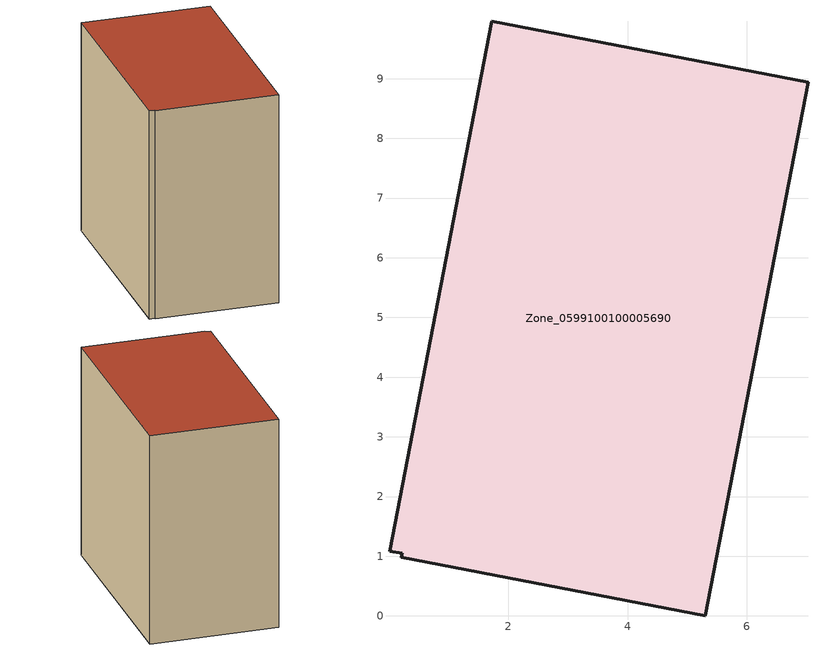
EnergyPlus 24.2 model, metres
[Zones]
Zone_0599100100005690
 floor ground (C_G): 1.72,9.96 7.02,8.94 5.3,0 0.21,0.98 0.22,1.05 0.01,1.08 z0
 wall outside (C_F): 5.3,0 7.02,8.94 1.72,9.96 0.01,1.08 0.22,1.05 0.21,0.98 5.3,0 z0:9.12
 roof outside (C_R): 7.02,8.94 1.72,9.96 0.01,1.08 0.22,1.05 0.21,0.98 5.3,0 z9.12
[BUILDING]
Pand.0599100100005690: North Axis=0; Terrain=City; Loads Convergence Tolerance Value=0.04; Temperature Convergence Tolerance Value=0.4; Solar Distribution=FullExterior; Maximum Number of Warmup Days=25; Minimum Number of Warmup Days=1
[Site:Location]
Rotterdam.The.Hague.AP_ZH_NLD Design_Conditions: Latitude=51.96; Longitude=4.45; Time Zone=1; Elevation=-4.5
[SITE:GROUNDTEMPERATURE:BUILDINGSURFACE]
18, 18, 18, 18, 18, 18, 18, 18, 18, 18, 18, 18
[MATERIAL] Thermal Absorptance=0.9; Solar Absorptance=0.7; Visible Absorptance=0.7
Name | Roughness | Thickness | Conductivity | Density | Specific Heat
G.TI.2006-2014 | MediumSmooth | 0.15 | 0.06 | 540 | 1210
F.TI.2006-2014 | Rough | 0.3 | 0.12 | 1920 | 840
R.TI.2006-2014 | MediumRough | 0.2 | 0.08 | 1500 | 1000
[CONSTRUCTION]
C_G: G.TI.2006-2014
C_F: F.TI.2006-2014
C_R: R.TI.2006-2014
[ZONE]
Zone_0599100100005690: Type=1; Multiplier=1; Ceiling Height=Autocalculate; Volume=Autocalculate; Floor Area=autocalculate; Part of Total Floor Area=Yes
[ZONEINFILTRATION:DESIGNFLOWRATE]
Infil_Zone_0599100100005690: Zone or ZoneList or Space or SpaceList=Zone_0599100100005690; Schedule=AlwaysOn; Design Flow Rate Calculation Method=Flow/Area; Flow Rate per Floor Area=0.0015; Constant Term Coefficient=1; Temperature Term Coefficient=0; Velocity Term Coefficient=0; Velocity Squared Term Coefficient=0
[HVACTEMPLATE:ZONE:IDEALLOADSAIRSYSTEM]
Zone_0599100100005690: Maximum Heating Supply Air Temperature=50; Minimum Cooling Supply Air Temperature=13; Maximum Heating Supply Air Humidity Ratio=0.0156; Minimum Cooling Supply Air Humidity Ratio=0.0077; Heating Limit=NoLimit; Cooling Limit=NoLimit; Dehumidification Control Type=ConstantSensibleHeatRatio; Cooling Sensible Heat Ratio=0.7; Dehumidification Setpoint=60; Humidification Control Type=None; Humidification Setpoint=30; Outdoor Air Method=None; Outdoor Air Flow Rate per Person=0.00944; Outdoor Air Flow Rate per Zone Floor Area=0; Outdoor Air Flow Rate per Zone=0; Demand Controlled Ventilation Type=None; Outdoor Air Economizer Type=NoEconomizer; Heat Recovery Type=None; Sensible Heat Recovery Effectiveness=0.7; Latent Heat Recovery Effectiveness=0.65
[ZONECONTROL:THERMOSTAT]
ThermostatControl_Zone_0599100100005690: Zone or ZoneList=Zone_0599100100005690; Control Type Schedule=DualSetpointControlType; Control 1=Thermostat_Zone_0599100100005690; Temperature Difference Between Cutout And Setpoint=0
[THERMOSTATSETPOINT:DUALSETPOINT]
Thermostat_Zone_0599100100005690: Heating Setpoint Temperature Schedule=HeatingSetpoint_Zone_0599100100005690; Cooling Setpoint Temperature Schedule=CoolingSetpoint_Zone_0599100100005690
[SCHEDULE:COMPACT]
HeatingSetpoint_Zone_0599100100005690: Through: 12/31, For: AllDays, Until: 24:00, 21
CoolingSetpoint_Zone_0599100100005690: Through: 12/31, For: AllDays, Until: 24:00, 24
DualSetpointControlType: Through: 12/31, For: AllDays, Until: 24:00, 4
AlwaysOn: Through: 12/31, For: AllDays, Until: 24:00, 1
